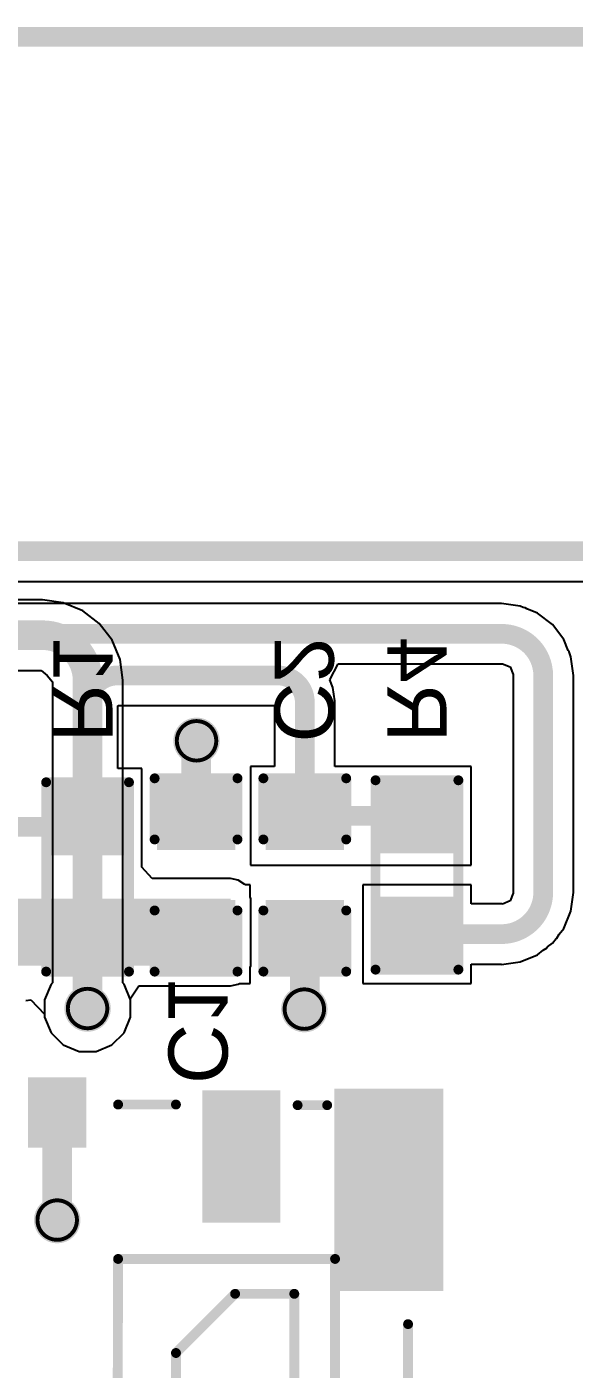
# Model space of a CAD drawing. Header units: inches. Extents: x -0.05 to 7.01, y -0.08 to 1.98.
# Drawn here: x 1.353 to 1.631, y 0.451 to 1.132 of the extents above; entities that cross this region are included whole.
import ezdxf

# ---------------------------------------------------------------- set-up
doc = ezdxf.new("R2010")
doc.units = ezdxf.units.IN
doc.header["$MEASUREMENT"] = 0
for name, color, linetype in [('Board Outline', 216, 'Continuous'), ('Bottom Layer', 5, 'Continuous'), ('Bottom Overlay', 54, 'Continuous'), ('Bottom Paste', 16, 'Continuous'), ('Bottom Solder', 6, 'Continuous'), ('Dimension', 6, 'Continuous'), ('Drill Drawing', 1, 'Continuous'), ('Top Layer', 1, 'Continuous'), ('Top Overlay', 2, 'Continuous'), ('Top Paste', 8, 'Continuous'), ('Top Solder', 216, 'Continuous'), ('Via Holes', 16, 'Continuous')]:
    doc.layers.add(name, color=color, linetype=linetype)
doc.styles.add('Arial', font='', dxfattribs={"height": 0.2})
doc.styles.get('Arial').set_extended_font_data('Arial')

# ---------------------------------------------------------------- blocks, each defined once
blk = doc.blocks.new('5039600696_1')
at = {"layer": 'Top Layer'}
for points in [[(-0.32086, 0.28126), (-0.27362, 0.28126), (-0.27362, 0.22126), (-0.32086, 0.22126)], [(0.27362, 0.28126), (0.32086, 0.28126), (0.32086, 0.22126), (0.27362, 0.22126)], [(-0.32086, 0.14655), (-0.27362, 0.14655), (-0.27362, 0.0127), (-0.32086, 0.0127)], [(0.27362, 0.14655), (0.32086, 0.14655), (0.32086, 0.0127), (0.27362, 0.0127)], [(-0.32086, -0.20187), (-0.27362, -0.20187), (-0.27362, -0.29636), (-0.32086, -0.29636)], [(0.27362, -0.20187), (0.32086, -0.20187), (0.32086, -0.29636), (0.27362, -0.29636)], [(-0.23819, -0.23651), (-0.20669, -0.23651), (-0.20669, -0.29556), (-0.23819, -0.29556)], [(-0.13996, -0.27451), (-0.1183, -0.27451), (-0.1183, -0.30206), (-0.13996, -0.30206)], [(-0.10079, -0.27451), (-0.07913, -0.27451), (-0.07913, -0.30206), (-0.10079, -0.30206)], [(-0.06142, -0.27451), (-0.03976, -0.27451), (-0.03976, -0.30206), (-0.06142, -0.30206)], [(-0.02205, -0.27451), (-0.00039, -0.27451), (-0.00039, -0.30206), (-0.02205, -0.30206)], [(0.04823, -0.27451), (0.06989, -0.27451), (0.06989, -0.30206), (0.04823, -0.30206)], [(0.10354, -0.27451), (0.1252, -0.27451), (0.1252, -0.30206), (0.10354, -0.30206)], [(0.14291, -0.27451), (0.16457, -0.27451), (0.16457, -0.30206), (0.14291, -0.30206)]]:
    blk.add_hatch(color=1, dxfattribs=at).paths.add_polyline_path(points)
at = {"layer": 'Top Paste'}
for points in [[(-0.32086, 0.28126), (-0.27362, 0.28126), (-0.27362, 0.22126), (-0.32086, 0.22126)], [(0.27362, 0.28126), (0.32086, 0.28126), (0.32086, 0.22126), (0.27362, 0.22126)], [(-0.32086, 0.14655), (-0.27362, 0.14655), (-0.27362, 0.0127), (-0.32086, 0.0127)], [(0.27362, 0.14655), (0.32086, 0.14655), (0.32086, 0.0127), (0.27362, 0.0127)], [(-0.32086, -0.20187), (-0.27362, -0.20187), (-0.27362, -0.29636), (-0.32086, -0.29636)], [(0.27362, -0.20187), (0.32086, -0.20187), (0.32086, -0.29636), (0.27362, -0.29636)], [(-0.23819, -0.23651), (-0.20669, -0.23651), (-0.20669, -0.29556), (-0.23819, -0.29556)], [(-0.13996, -0.27451), (-0.1183, -0.27451), (-0.1183, -0.30206), (-0.13996, -0.30206)], [(-0.10079, -0.27451), (-0.07913, -0.27451), (-0.07913, -0.30206), (-0.10079, -0.30206)], [(-0.06142, -0.27451), (-0.03976, -0.27451), (-0.03976, -0.30206), (-0.06142, -0.30206)], [(-0.02205, -0.27451), (-0.00039, -0.27451), (-0.00039, -0.30206), (-0.02205, -0.30206)], [(0.04823, -0.27451), (0.06989, -0.27451), (0.06989, -0.30206), (0.04823, -0.30206)], [(0.10354, -0.27451), (0.1252, -0.27451), (0.1252, -0.30206), (0.10354, -0.30206)], [(0.14291, -0.27451), (0.16457, -0.27451), (0.16457, -0.30206), (0.14291, -0.30206)]]:
    blk.add_hatch(color=8, dxfattribs=at).paths.add_polyline_path(points)
at = {"layer": 'Top Solder'}
for points in [[(-0.32486, 0.28526), (-0.26962, 0.28526), (-0.26962, 0.21726), (-0.32486, 0.21726)], [(0.26962, 0.28526), (0.32486, 0.28526), (0.32486, 0.21726), (0.26962, 0.21726)], [(-0.32486, 0.15055), (-0.26962, 0.15055), (-0.26962, 0.0087), (-0.32486, 0.0087)], [(0.26962, 0.15055), (0.32486, 0.15055), (0.32486, 0.0087), (0.26962, 0.0087)], [(-0.32486, -0.19787), (-0.26962, -0.19787), (-0.26962, -0.30036), (-0.32486, -0.30036)], [(0.26962, -0.19787), (0.32486, -0.19787), (0.32486, -0.30036), (0.26962, -0.30036)], [(-0.24219, -0.23251), (-0.20269, -0.23251), (-0.20269, -0.29956), (-0.24219, -0.29956)], [(-0.14396, -0.27051), (-0.1143, -0.27051), (-0.1143, -0.30606), (-0.14396, -0.30606)], [(-0.10479, -0.27051), (-0.07513, -0.27051), (-0.07513, -0.30606), (-0.10479, -0.30606)], [(-0.06542, -0.27051), (-0.03576, -0.27051), (-0.03576, -0.30606), (-0.06542, -0.30606)], [(-0.02605, -0.27051), (0.00361, -0.27051), (0.00361, -0.30606), (-0.02605, -0.30606)], [(0.04423, -0.27051), (0.07389, -0.27051), (0.07389, -0.30606), (0.04423, -0.30606)], [(0.09954, -0.27051), (0.1292, -0.27051), (0.1292, -0.30606), (0.09954, -0.30606)], [(0.13891, -0.27051), (0.16857, -0.27051), (0.16857, -0.30606), (0.13891, -0.30606)]]:
    blk.add_hatch(color=216, dxfattribs=at).paths.add_polyline_path(points)
at = {"layer": 'Top Overlay'}
for points in [[(-0.16, 0.32597, 0.005, 0.005, 0), (-0.27, 0.32597, 0.005, 0.005, 0)], [(-0.15933, 0.20364, 0.005, 0.005, 0), (-0.16, 0.32597, 0.005, 0.005, 0)], [(-0.27, 0.32097, 0.005, 0.005, 0), (-0.27, 0.15596, 0.005, 0.005, 0)], [(-0.307, 0.20364, 0.005, 0.005, 0), (-0.307, 0.15596, 0.005, 0.005, 0)], [(-0.15933, 0.20364, 0.005, 0.005, 0), (-0.21, 0.15596, 0.005, 0.005, 0)], [(0.307, 0.20364, 0.005, 0.005, 0), (0.307, 0.15596, 0.005, 0.005, 0)], [(-0.21, 0.15596, 0.005, 0.005, 0), (-0.27, 0.15596, 0.005, 0.005, 0)], [(-0.23, 0.00596, 0.005, 0.005, 0), (-0.27, 0.00596, 0.005, 0.005, 0)], [(-0.27, 0.00596, 0.005, 0.005, 0), (-0.27, -0.21404, 0.005, 0.005, 0)], [(-0.22933, -0.09635, 0.005, 0.005, 0), (-0.23, 0.00596, 0.005, 0.005, 0)], [(-0.18933, 0.00364, 0.005, 0.005, 0), (-0.18933, -0.16636, 0.005, 0.005, 0)], [(-0.15933, 0.00364, 0.005, 0.005, 0), (-0.18933, 0.00364, 0.005, 0.005, 0)], [(-0.15933, 0.00364, 0.005, 0.005, 0), (-0.16, -0.21404, 0.005, 0.005, 0)], [(-0.307, -0.007, 0.005, 0.005, 0), (-0.307, -0.181, 0.005, 0.005, 0)], [(0.307, -0.007, 0.005, 0.005, 0), (0.307, -0.181, 0.005, 0.005, 0)], [(-0.22933, -0.09635, 0.005, 0.005, 0), (-0.24933, -0.11636, 0.005, 0.005, 0)], [(-0.24933, -0.11636, 0.005, 0.005, 0), (-0.24933, -0.19636, 0.005, 0.005, 0)], [(-0.18933, -0.16636, 0.005, 0.005, 0), (-0.21933, -0.19636, 0.005, 0.005, 0)], [(-0.21933, -0.19636, 0.005, 0.005, 0), (-0.24933, -0.19636, 0.005, 0.005, 0)], [(-0.16, -0.21404, 0.005, 0.005, 0), (-0.27, -0.21404, 0.005, 0.005, 0)], [(-0.251, -0.292, 0.005, 0.005, 0), (-0.266, -0.292, 0.005, 0.005, 0)], [(-0.16, -0.29233, 0.005, 0.005, 0), (-0.18933, -0.29233, 0.005, 0.005, 0)], [(0.03933, -0.29233, 0.005, 0.005, 0), (0.01, -0.29233, 0.005, 0.005, 0)], [(0.23606, -0.29233, 0.005, 0.005, 0), (0.177, -0.29233, 0.005, 0.005, 0)]]:
    blk.add_lwpolyline(points, format="xyseb", dxfattribs=at)
for points in [[(-0.27125, 0.32597, 0.0025, 0.0025, 1), (-0.26875, 0.32597, 0.0025, 0.0025, 1)], [(-0.16125, 0.32597, 0.0025, 0.0025, 1), (-0.15875, 0.32597, 0.0025, 0.0025, 1)], [(-0.16125, 0.32597, 0.0025, 0.0025, 1), (-0.15875, 0.32597, 0.0025, 0.0025, 1)], [(-0.27125, 0.32097, 0.0025, 0.0025, 1), (-0.26875, 0.32097, 0.0025, 0.0025, 1)], [(0.06048, 0.24088, 0.005, 0.005, 1), (0.00048, 0.24088, 0.005, 0.005, 1)], [(0.18038, 0.24088, 0.005, 0.005, 1), (0.12038, 0.24088, 0.005, 0.005, 1)], [(-0.04924, 0.24088, 0.005, 0.005, 1), (-0.1058, 0.24088, 0.005, 0.005, 1)], [(-0.10705, 0.24088, 0.0025, 0.0025, 1), (-0.10455, 0.24088, 0.0025, 0.0025, 1)], [(-0.05049, 0.24088, 0.0025, 0.0025, 1), (-0.04799, 0.24088, 0.0025, 0.0025, 1)], [(-0.00077, 0.24088, 0.0025, 0.0025, 1), (0.00173, 0.24088, 0.0025, 0.0025, 1)], [(0.05923, 0.24088, 0.0025, 0.0025, 1), (0.06173, 0.24088, 0.0025, 0.0025, 1)], [(0.11913, 0.24088, 0.0025, 0.0025, 1), (0.12163, 0.24088, 0.0025, 0.0025, 1)], [(0.17913, 0.24088, 0.0025, 0.0025, 1), (0.18163, 0.24088, 0.0025, 0.0025, 1)], [(-0.30825, 0.20364, 0.0025, 0.0025, 1), (-0.30575, 0.20364, 0.0025, 0.0025, 1)], [(-0.16058, 0.20364, 0.0025, 0.0025, 1), (-0.15808, 0.20364, 0.0025, 0.0025, 1)], [(-0.16058, 0.20364, 0.0025, 0.0025, 1), (-0.15808, 0.20364, 0.0025, 0.0025, 1)], [(0.30575, 0.20364, 0.0025, 0.0025, 1), (0.30825, 0.20364, 0.0025, 0.0025, 1)], [(-0.30825, 0.15596, 0.0025, 0.0025, 1), (-0.30575, 0.15596, 0.0025, 0.0025, 1)], [(-0.27125, 0.15596, 0.0025, 0.0025, 1), (-0.26875, 0.15596, 0.0025, 0.0025, 1)], [(-0.27125, 0.15596, 0.0025, 0.0025, 1), (-0.26875, 0.15596, 0.0025, 0.0025, 1)], [(-0.21125, 0.15596, 0.0025, 0.0025, 1), (-0.20875, 0.15596, 0.0025, 0.0025, 1)], [(-0.21125, 0.15596, 0.0025, 0.0025, 1), (-0.20875, 0.15596, 0.0025, 0.0025, 1)], [(0.30575, 0.15596, 0.0025, 0.0025, 1), (0.30825, 0.15596, 0.0025, 0.0025, 1)], [(-0.04933, 0.00364, 0.005, 0.005, 1), (-0.10933, 0.00364, 0.005, 0.005, 1)], [(0.06067, 0.00364, 0.005, 0.005, 1), (0.00067, 0.00364, 0.005, 0.005, 1)], [(0.18067, 0.00364, 0.005, 0.005, 1), (0.12067, 0.00364, 0.005, 0.005, 1)], [(-0.27125, 0.00596, 0.0025, 0.0025, 1), (-0.26875, 0.00596, 0.0025, 0.0025, 1)], [(-0.27125, 0.00596, 0.0025, 0.0025, 1), (-0.26875, 0.00596, 0.0025, 0.0025, 1)], [(-0.23125, 0.00596, 0.0025, 0.0025, 1), (-0.22875, 0.00596, 0.0025, 0.0025, 1)], [(-0.23125, 0.00596, 0.0025, 0.0025, 1), (-0.22875, 0.00596, 0.0025, 0.0025, 1)], [(-0.19058, 0.00364, 0.0025, 0.0025, 1), (-0.18808, 0.00364, 0.0025, 0.0025, 1)], [(-0.19058, 0.00364, 0.0025, 0.0025, 1), (-0.18808, 0.00364, 0.0025, 0.0025, 1)], [(-0.16058, 0.00364, 0.0025, 0.0025, 1), (-0.15808, 0.00364, 0.0025, 0.0025, 1)], [(-0.16058, 0.00364, 0.0025, 0.0025, 1), (-0.15808, 0.00364, 0.0025, 0.0025, 1)], [(-0.11058, 0.00364, 0.0025, 0.0025, 1), (-0.10808, 0.00364, 0.0025, 0.0025, 1)], [(-0.05058, 0.00364, 0.0025, 0.0025, 1), (-0.04808, 0.00364, 0.0025, 0.0025, 1)], [(-0.00058, 0.00364, 0.0025, 0.0025, 1), (0.00192, 0.00364, 0.0025, 0.0025, 1)], [(0.05942, 0.00364, 0.0025, 0.0025, 1), (0.06192, 0.00364, 0.0025, 0.0025, 1)], [(0.11942, 0.00364, 0.0025, 0.0025, 1), (0.12192, 0.00364, 0.0025, 0.0025, 1)], [(0.17942, 0.00364, 0.0025, 0.0025, 1), (0.18192, 0.00364, 0.0025, 0.0025, 1)], [(-0.30825, -0.007, 0.0025, 0.0025, 1), (-0.30575, -0.007, 0.0025, 0.0025, 1)], [(0.30575, -0.007, 0.0025, 0.0025, 1), (0.30825, -0.007, 0.0025, 0.0025, 1)], [(-0.23058, -0.09635, 0.0025, 0.0025, 1), (-0.22808, -0.09635, 0.0025, 0.0025, 1)], [(-0.23058, -0.09635, 0.0025, 0.0025, 1), (-0.22808, -0.09635, 0.0025, 0.0025, 1)], [(-0.25058, -0.11636, 0.0025, 0.0025, 1), (-0.24808, -0.11636, 0.0025, 0.0025, 1)], [(-0.25058, -0.11636, 0.0025, 0.0025, 1), (-0.24808, -0.11636, 0.0025, 0.0025, 1)], [(-0.19058, -0.16636, 0.0025, 0.0025, 1), (-0.18808, -0.16636, 0.0025, 0.0025, 1)], [(-0.19058, -0.16636, 0.0025, 0.0025, 1), (-0.18808, -0.16636, 0.0025, 0.0025, 1)], [(-0.30825, -0.181, 0.0025, 0.0025, 1), (-0.30575, -0.181, 0.0025, 0.0025, 1)], [(0.30575, -0.181, 0.0025, 0.0025, 1), (0.30825, -0.181, 0.0025, 0.0025, 1)], [(-0.25058, -0.19636, 0.0025, 0.0025, 1), (-0.24808, -0.19636, 0.0025, 0.0025, 1)], [(-0.25058, -0.19636, 0.0025, 0.0025, 1), (-0.24808, -0.19636, 0.0025, 0.0025, 1)], [(-0.22058, -0.19636, 0.0025, 0.0025, 1), (-0.21808, -0.19636, 0.0025, 0.0025, 1)], [(-0.22058, -0.19636, 0.0025, 0.0025, 1), (-0.21808, -0.19636, 0.0025, 0.0025, 1)], [(-0.27125, -0.21404, 0.0025, 0.0025, 1), (-0.26875, -0.21404, 0.0025, 0.0025, 1)], [(-0.27125, -0.21404, 0.0025, 0.0025, 1), (-0.26875, -0.21404, 0.0025, 0.0025, 1)], [(-0.16125, -0.21404, 0.0025, 0.0025, 1), (-0.15875, -0.21404, 0.0025, 0.0025, 1)], [(-0.16125, -0.21404, 0.0025, 0.0025, 1), (-0.15875, -0.21404, 0.0025, 0.0025, 1)], [(-0.26725, -0.292, 0.0025, 0.0025, 1), (-0.26475, -0.292, 0.0025, 0.0025, 1)], [(-0.25225, -0.292, 0.0025, 0.0025, 1), (-0.24975, -0.292, 0.0025, 0.0025, 1)], [(-0.19058, -0.29233, 0.0025, 0.0025, 1), (-0.18808, -0.29233, 0.0025, 0.0025, 1)], [(-0.16125, -0.29233, 0.0025, 0.0025, 1), (-0.15875, -0.29233, 0.0025, 0.0025, 1)], [(0.00875, -0.29233, 0.0025, 0.0025, 1), (0.01125, -0.29233, 0.0025, 0.0025, 1)], [(0.03808, -0.29233, 0.0025, 0.0025, 1), (0.04058, -0.29233, 0.0025, 0.0025, 1)], [(0.17575, -0.29233, 0.0025, 0.0025, 1), (0.17825, -0.29233, 0.0025, 0.0025, 1)], [(0.23481, -0.29233, 0.0025, 0.0025, 1), (0.23731, -0.29233, 0.0025, 0.0025, 1)]]:
    blk.add_lwpolyline(points, format="xyseb", close=True, dxfattribs=at)
blk = doc.blocks.new('R___0603_B_3')
at = {"layer": 'Bottom Layer'}
for points in [[(-0.045, -0.0175), (-0.045, 0.0175), (-0.015, 0.0175), (-0.015, -0.0175)], [(0.015, -0.0175), (0.015, 0.0175), (0.045, 0.0175), (0.045, -0.0175)]]:
    blk.add_hatch(color=5, dxfattribs=at).paths.add_polyline_path(points)
at = {"layer": 'Bottom Paste'}
for points in [[(-0.045, -0.0175), (-0.045, 0.0175), (-0.015, 0.0175), (-0.015, -0.0175)], [(0.015, -0.0175), (0.015, 0.0175), (0.045, 0.0175), (0.045, -0.0175)]]:
    blk.add_hatch(color=16, dxfattribs=at).paths.add_polyline_path(points)
at = {"layer": 'Bottom Solder'}
for points in [[(-0.049, -0.0215), (-0.049, 0.0215), (-0.011, 0.0215), (-0.011, -0.0215)], [(0.011, -0.0215), (0.011, 0.0215), (0.049, 0.0215), (0.049, -0.0215)]]:
    blk.add_hatch(color=6, dxfattribs=at).paths.add_polyline_path(points)
at = {"layer": 'Bottom Overlay'}
for points in [[(-0.048, 0.021, 0.005, 0.005, 0), (-0.048, -0.021, 0.005, 0.005, 0)], [(-0.048, 0.021, 0.005, 0.005, 0), (0.048, 0.021, 0.005, 0.005, 0)], [(0.048, 0.021, 0.005, 0.005, 0), (0.048, -0.021, 0.005, 0.005, 0)], [(-0.048, -0.021, 0.005, 0.005, 0), (0.048, -0.021, 0.005, 0.005, 0)]]:
    blk.add_lwpolyline(points, format="xyseb", dxfattribs=at)
for points in [[(-0.04925, 0.021, 0.0025, 0.0025, 1), (-0.04675, 0.021, 0.0025, 0.0025, 1)], [(-0.04925, 0.021, 0.0025, 0.0025, 1), (-0.04675, 0.021, 0.0025, 0.0025, 1)], [(0.04675, 0.021, 0.0025, 0.0025, 1), (0.04925, 0.021, 0.0025, 0.0025, 1)], [(0.04675, 0.021, 0.0025, 0.0025, 1), (0.04925, 0.021, 0.0025, 0.0025, 1)], [(-0.04925, -0.021, 0.0025, 0.0025, 1), (-0.04675, -0.021, 0.0025, 0.0025, 1)], [(-0.04925, -0.021, 0.0025, 0.0025, 1), (-0.04675, -0.021, 0.0025, 0.0025, 1)], [(0.04675, -0.021, 0.0025, 0.0025, 1), (0.04925, -0.021, 0.0025, 0.0025, 1)], [(0.04675, -0.021, 0.0025, 0.0025, 1), (0.04925, -0.021, 0.0025, 0.0025, 1)]]:
    blk.add_lwpolyline(points, format="xyseb", close=True, dxfattribs=at)
blk = doc.blocks.new('R___0603_B_7')
at = {"layer": 'Bottom Layer'}
for points in [[(-0.045, -0.0175), (-0.045, 0.0175), (-0.015, 0.0175), (-0.015, -0.0175)], [(0.015, -0.0175), (0.015, 0.0175), (0.045, 0.0175), (0.045, -0.0175)]]:
    blk.add_hatch(color=5, dxfattribs=at).paths.add_polyline_path(points)
at = {"layer": 'Bottom Paste'}
for points in [[(-0.045, -0.0175), (-0.045, 0.0175), (-0.015, 0.0175), (-0.015, -0.0175)], [(0.015, -0.0175), (0.015, 0.0175), (0.045, 0.0175), (0.045, -0.0175)]]:
    blk.add_hatch(color=16, dxfattribs=at).paths.add_polyline_path(points)
at = {"layer": 'Bottom Solder'}
for points in [[(-0.049, -0.0215), (-0.049, 0.0215), (-0.011, 0.0215), (-0.011, -0.0215)], [(0.011, -0.0215), (0.011, 0.0215), (0.049, 0.0215), (0.049, -0.0215)]]:
    blk.add_hatch(color=6, dxfattribs=at).paths.add_polyline_path(points)
at = {"layer": 'Bottom Overlay'}
for points in [[(-0.048, -0.021, 0.005, 0.005, 0), (-0.048, 0.021, 0.005, 0.005, 0)], [(0.048, 0.021, 0.005, 0.005, 0), (-0.048, 0.021, 0.005, 0.005, 0)], [(0.048, -0.021, 0.005, 0.005, 0), (0.048, 0.021, 0.005, 0.005, 0)], [(0.048, -0.021, 0.005, 0.005, 0), (-0.048, -0.021, 0.005, 0.005, 0)]]:
    blk.add_lwpolyline(points, format="xyseb", dxfattribs=at)
for points in [[(-0.04925, 0.021, 0.0025, 0.0025, 1), (-0.04675, 0.021, 0.0025, 0.0025, 1)], [(-0.04925, 0.021, 0.0025, 0.0025, 1), (-0.04675, 0.021, 0.0025, 0.0025, 1)], [(0.04675, 0.021, 0.0025, 0.0025, 1), (0.04925, 0.021, 0.0025, 0.0025, 1)], [(0.04675, 0.021, 0.0025, 0.0025, 1), (0.04925, 0.021, 0.0025, 0.0025, 1)], [(-0.04925, -0.021, 0.0025, 0.0025, 1), (-0.04675, -0.021, 0.0025, 0.0025, 1)], [(-0.04925, -0.021, 0.0025, 0.0025, 1), (-0.04675, -0.021, 0.0025, 0.0025, 1)], [(0.04675, -0.021, 0.0025, 0.0025, 1), (0.04925, -0.021, 0.0025, 0.0025, 1)], [(0.04675, -0.021, 0.0025, 0.0025, 1), (0.04925, -0.021, 0.0025, 0.0025, 1)]]:
    blk.add_lwpolyline(points, format="xyseb", close=True, dxfattribs=at)
blk = doc.blocks.new('C___0603_B_17')
at = {"layer": 'Bottom Layer'}
for points in [[(-0.045, -0.0175), (-0.045, 0.0175), (-0.015, 0.0175), (-0.015, -0.0175)], [(0.015, -0.0175), (0.015, 0.0175), (0.045, 0.0175), (0.045, -0.0175)]]:
    blk.add_hatch(color=5, dxfattribs=at).paths.add_polyline_path(points)
at = {"layer": 'Bottom Paste'}
for points in [[(-0.045, -0.0175), (-0.045, 0.0175), (-0.015, 0.0175), (-0.015, -0.0175)], [(0.015, -0.0175), (0.015, 0.0175), (0.045, 0.0175), (0.045, -0.0175)]]:
    blk.add_hatch(color=16, dxfattribs=at).paths.add_polyline_path(points)
at = {"layer": 'Bottom Solder'}
for points in [[(-0.04736, -0.01986), (-0.04736, 0.01986), (-0.01264, 0.01986), (-0.01264, -0.01986)], [(0.01264, -0.01986), (0.01264, 0.01986), (0.04736, 0.01986), (0.04736, -0.01986)]]:
    blk.add_hatch(color=6, dxfattribs=at).paths.add_polyline_path(points)
at = {"layer": 'Bottom Overlay'}
for points in [[(-0.049, 0.021, 0.005, 0.005, 0), (-0.018, 0.021, 0.005, 0.005, 0)], [(-0.049, 0.021, 0.005, 0.005, 0), (-0.049, -0.021, 0.005, 0.005, 0)], [(0.018, 0.021, 0.005, 0.005, 0), (0.049, 0.021, 0.005, 0.005, 0)], [(0.049, 0.021, 0.005, 0.005, 0), (0.049, -0.021, 0.005, 0.005, 0)], [(-0.049, -0.021, 0.005, 0.005, 0), (-0.018, -0.021, 0.005, 0.005, 0)], [(0.018, -0.021, 0.005, 0.005, 0), (0.049, -0.021, 0.005, 0.005, 0)]]:
    blk.add_lwpolyline(points, format="xyseb", dxfattribs=at)
for points in [[(-0.05025, 0.021, 0.0025, 0.0025, 1), (-0.04775, 0.021, 0.0025, 0.0025, 1)], [(-0.05025, 0.021, 0.0025, 0.0025, 1), (-0.04775, 0.021, 0.0025, 0.0025, 1)], [(-0.01925, 0.021, 0.0025, 0.0025, 1), (-0.01675, 0.021, 0.0025, 0.0025, 1)], [(0.01675, 0.021, 0.0025, 0.0025, 1), (0.01925, 0.021, 0.0025, 0.0025, 1)], [(0.04775, 0.021, 0.0025, 0.0025, 1), (0.05025, 0.021, 0.0025, 0.0025, 1)], [(0.04775, 0.021, 0.0025, 0.0025, 1), (0.05025, 0.021, 0.0025, 0.0025, 1)], [(-0.05025, -0.021, 0.0025, 0.0025, 1), (-0.04775, -0.021, 0.0025, 0.0025, 1)], [(-0.05025, -0.021, 0.0025, 0.0025, 1), (-0.04775, -0.021, 0.0025, 0.0025, 1)], [(-0.01925, -0.021, 0.0025, 0.0025, 1), (-0.01675, -0.021, 0.0025, 0.0025, 1)], [(0.01675, -0.021, 0.0025, 0.0025, 1), (0.01925, -0.021, 0.0025, 0.0025, 1)], [(0.04775, -0.021, 0.0025, 0.0025, 1), (0.05025, -0.021, 0.0025, 0.0025, 1)], [(0.04775, -0.021, 0.0025, 0.0025, 1), (0.05025, -0.021, 0.0025, 0.0025, 1)]]:
    blk.add_lwpolyline(points, format="xyseb", close=True, dxfattribs=at)
blk = doc.blocks.new('C___0603_B_18')
at = {"layer": 'Bottom Layer'}
for points in [[(-0.045, -0.0175), (-0.045, 0.0175), (-0.015, 0.0175), (-0.015, -0.0175)], [(0.015, -0.0175), (0.015, 0.0175), (0.045, 0.0175), (0.045, -0.0175)]]:
    blk.add_hatch(color=5, dxfattribs=at).paths.add_polyline_path(points)
at = {"layer": 'Bottom Paste'}
for points in [[(-0.045, -0.0175), (-0.045, 0.0175), (-0.015, 0.0175), (-0.015, -0.0175)], [(0.015, -0.0175), (0.015, 0.0175), (0.045, 0.0175), (0.045, -0.0175)]]:
    blk.add_hatch(color=16, dxfattribs=at).paths.add_polyline_path(points)
at = {"layer": 'Bottom Solder'}
for points in [[(-0.04736, -0.01986), (-0.04736, 0.01986), (-0.01264, 0.01986), (-0.01264, -0.01986)], [(0.01264, -0.01986), (0.01264, 0.01986), (0.04736, 0.01986), (0.04736, -0.01986)]]:
    blk.add_hatch(color=6, dxfattribs=at).paths.add_polyline_path(points)
at = {"layer": 'Bottom Overlay'}
for points in [[(-0.018, 0.021, 0.005, 0.005, 0), (-0.049, 0.021, 0.005, 0.005, 0)], [(-0.049, -0.021, 0.005, 0.005, 0), (-0.049, 0.021, 0.005, 0.005, 0)], [(0.049, 0.021, 0.005, 0.005, 0), (0.018, 0.021, 0.005, 0.005, 0)], [(0.049, -0.021, 0.005, 0.005, 0), (0.049, 0.021, 0.005, 0.005, 0)], [(-0.018, -0.021, 0.005, 0.005, 0), (-0.049, -0.021, 0.005, 0.005, 0)], [(0.049, -0.021, 0.005, 0.005, 0), (0.018, -0.021, 0.005, 0.005, 0)]]:
    blk.add_lwpolyline(points, format="xyseb", dxfattribs=at)
for points in [[(-0.05025, 0.021, 0.0025, 0.0025, 1), (-0.04775, 0.021, 0.0025, 0.0025, 1)], [(-0.05025, 0.021, 0.0025, 0.0025, 1), (-0.04775, 0.021, 0.0025, 0.0025, 1)], [(-0.01925, 0.021, 0.0025, 0.0025, 1), (-0.01675, 0.021, 0.0025, 0.0025, 1)], [(0.01675, 0.021, 0.0025, 0.0025, 1), (0.01925, 0.021, 0.0025, 0.0025, 1)], [(0.04775, 0.021, 0.0025, 0.0025, 1), (0.05025, 0.021, 0.0025, 0.0025, 1)], [(0.04775, 0.021, 0.0025, 0.0025, 1), (0.05025, 0.021, 0.0025, 0.0025, 1)], [(-0.05025, -0.021, 0.0025, 0.0025, 1), (-0.04775, -0.021, 0.0025, 0.0025, 1)], [(-0.05025, -0.021, 0.0025, 0.0025, 1), (-0.04775, -0.021, 0.0025, 0.0025, 1)], [(-0.01925, -0.021, 0.0025, 0.0025, 1), (-0.01675, -0.021, 0.0025, 0.0025, 1)], [(0.01675, -0.021, 0.0025, 0.0025, 1), (0.01925, -0.021, 0.0025, 0.0025, 1)], [(0.04775, -0.021, 0.0025, 0.0025, 1), (0.05025, -0.021, 0.0025, 0.0025, 1)], [(0.04775, -0.021, 0.0025, 0.0025, 1), (0.05025, -0.021, 0.0025, 0.0025, 1)]]:
    blk.add_lwpolyline(points, format="xyseb", close=True, dxfattribs=at)

msp = doc.modelspace()

# ---------------------------------------------------------------- hatches: boundary and pattern name
at = {"layer": 'Bottom Layer'}
h = msp.add_hatch(color=5, dxfattribs=at)
edge = h.paths.add_edge_path()
edge.add_arc((1.43924, 0.77), 0.01181, 0, 360)
for points in [[(1.31485, 0.65599), (1.354, 0.65599), (1.354, 0.68994), (1.31485, 0.68994)], [(1.32976, 0.65599), (1.4565, 0.65599), (1.4565, 0.68994), (1.32976, 0.68994)]]:
    msp.add_hatch(color=5, dxfattribs=at).paths.add_polyline_path(points)
h = msp.add_hatch(color=5, dxfattribs=at)
edge = h.paths.add_edge_path()
edge.add_arc((1.384, 0.63427), 0.01181, 0, 360)
h = msp.add_hatch(color=5, dxfattribs=at)
edge = h.paths.add_edge_path()
edge.add_arc((1.4939, 0.63397), 0.01181, 0, 360)
h = msp.add_hatch(color=5, dxfattribs=at)
edge = h.paths.add_edge_path()
edge.add_arc((1.36861, 0.527), 0.01181, 0, 360)
at = {"layer": 'Top Layer'}
h = msp.add_hatch(color=1, dxfattribs=at)
edge = h.paths.add_edge_path()
edge.add_arc((1.43924, 0.77), 0.01181, 0, 360)
h = msp.add_hatch(color=1, dxfattribs=at)
edge = h.paths.add_edge_path()
edge.add_arc((1.384, 0.63427), 0.01181, 0, 360)
h = msp.add_hatch(color=1, dxfattribs=at)
edge = h.paths.add_edge_path()
edge.add_arc((1.4939, 0.63397), 0.01181, 0, 360)
h = msp.add_hatch(color=1, dxfattribs=at)
edge = h.paths.add_edge_path()
edge.add_arc((1.36861, 0.527), 0.01181, 0, 360)
at = {"layer": 'Via Holes'}
h = msp.add_hatch(color=7, dxfattribs=at)
edge = h.paths.add_edge_path()
edge.add_arc((1.43924, 0.77), 0.00591, 0, 360)
h = msp.add_hatch(color=7, dxfattribs=at)
edge = h.paths.add_edge_path()
edge.add_arc((1.384, 0.63427), 0.00591, 0, 360)
h = msp.add_hatch(color=7, dxfattribs=at)
edge = h.paths.add_edge_path()
edge.add_arc((1.4939, 0.63397), 0.00591, 0, 360)
h = msp.add_hatch(color=7, dxfattribs=at)
edge = h.paths.add_edge_path()
edge.add_arc((1.36861, 0.527), 0.00591, 0, 360)

# ---------------------------------------------------------------- linework, layer by layer
at = {"layer": 'Board Outline'}
msp.add_lwpolyline([(0, 0.86614, 0.01, 0.01, 0), (1.77165, 0.86614, 0.01, 0.01, 0)], format="xyseb", dxfattribs=at)
at = {"layer": 'Bottom Layer'}
for p, q in [((0.5799, 0.85085), (1.75636, 0.85085)), ((1.5902, 0.83955), (0.57913, 0.83955)), ((1.59389, 0.83955), (1.5902, 0.83955)), ((1.5939, 0.83956), (1.59389, 0.83956)), ((1.59389, 0.83956), (1.59389, 0.83955)), ((1.60332, 0.83832), (1.5939, 0.83956)), ((1.60488, 0.83767), (1.60332, 0.83832)), ((1.60582, 0.83749), (1.60488, 0.83767)), ((1.60662, 0.83695), (1.60582, 0.83749)), ((1.6121, 0.83468), (1.60662, 0.83695)), ((1.61964, 0.8289), (1.6121, 0.83468)), ((1.62543, 0.82135), (1.61964, 0.8289)), ((1.6277, 0.81587), (1.62543, 0.82135)), ((1.62824, 0.81507), (1.6277, 0.81587)), ((1.62842, 0.81413), (1.62824, 0.81507)), ((1.62907, 0.81257), (1.62842, 0.81413)), ((1.63031, 0.80314), (1.62907, 0.81257)), ((1.5068, 0.80096), (1.51103, 0.80896)), ((1.51103, 0.80896), (1.59389, 0.80896)), ((1.59389, 0.80896), (1.59431, 0.80904)), ((1.59389, 0.80896), (1.59389, 0.80896)), ((1.59389, 0.80896), (1.59389, 0.80896)), ((1.59431, 0.80904), (1.59818, 0.80744)), ((1.59818, 0.80744), (1.59979, 0.80356)), ((1.59979, 0.80356), (1.59971, 0.80314)), ((1.59971, 0.80314), (1.59971, 0.6931)), ((1.63029, 0.6931), (1.63029, 0.80314)), ((1.63029, 0.80314), (1.63031, 0.80314)), ((1.50841, 0.79706), (1.5068, 0.80096)), ((1.5093, 0.79033), (1.50841, 0.79706)), ((1.50944, 0.78961), (1.5093, 0.79033)), ((1.50944, 0.75699), (1.50944, 0.78961)), ((1.39929, 0.78768), (1.39941, 0.78773)), ((1.39929, 0.75599), (1.39929, 0.78768)), ((1.39941, 0.78773), (1.39946, 0.78785)), ((1.39946, 0.78785), (1.47885, 0.78785)), ((1.47885, 0.78785), (1.47885, 0.75699)), ((1.4115, 0.75599), (1.39929, 0.75599)), ((1.4115, 0.70813), (1.4115, 0.75599)), ((1.47885, 0.75699), (1.46664, 0.75699)), ((1.46664, 0.75699), (1.46664, 0.70699)), ((1.52164, 0.75699), (1.50944, 0.75699)), ((1.5235, 0.75699), (1.52164, 0.75699)), ((1.52164, 0.75699), (1.52164, 0.75699)), ((1.5785, 0.75699), (1.5235, 0.75699)), ((1.5235, 0.75699), (1.5235, 0.75699)), ((1.5785, 0.70699), (1.5785, 0.75699)), ((1.4115, 0.70599), (1.4115, 0.70813)), ((1.41669, 0.70013), (1.4115, 0.70599)), ((1.46664, 0.70699), (1.52164, 0.70699)), ((1.52164, 0.70699), (1.52164, 0.70699)), ((1.52164, 0.70699), (1.5235, 0.70699)), ((1.5235, 0.70699), (1.5235, 0.70699)), ((1.5235, 0.70699), (1.5785, 0.70699)), ((1.4565, 0.70013), (1.41669, 0.70013)), ((1.4604, 0.69936), (1.4565, 0.70013)), ((1.46371, 0.69715), (1.4604, 0.69936)), ((1.46382, 0.69699), (1.46371, 0.69715)), ((1.4665, 0.69699), (1.46382, 0.69699)), ((1.4665, 0.69092), (1.4665, 0.69699)), ((1.5785, 0.69699), (1.5235, 0.69699)), ((1.5235, 0.69699), (1.5235, 0.64699)), ((1.5785, 0.68728), (1.5785, 0.69699)), ((1.4667, 0.68994), (1.4665, 0.69092)), ((1.4667, 0.65599), (1.4667, 0.68994)), ((1.59818, 0.6888), (1.59431, 0.6872)), ((1.59979, 0.69268), (1.59818, 0.6888)), ((1.59971, 0.6931), (1.59979, 0.69268)), ((1.62907, 0.68367), (1.63031, 0.6931)), ((1.63031, 0.6931), (1.63029, 0.6931)), ((1.59389, 0.68728), (1.5785, 0.68728)), ((1.59431, 0.6872), (1.59389, 0.68728)), ((1.62543, 0.67489), (1.62907, 0.68367)), ((1.62316, 0.67193), (1.62543, 0.67489)), ((1.61723, 0.66549), (1.61964, 0.66734)), ((1.61964, 0.66734), (1.6215, 0.66976)), ((1.6215, 0.66976), (1.62189, 0.67002)), ((1.62189, 0.67002), (1.62316, 0.67193)), ((1.60332, 0.65792), (1.6121, 0.66155)), ((1.6121, 0.66155), (1.61506, 0.66382)), ((1.61506, 0.66382), (1.61697, 0.6651)), ((1.61697, 0.6651), (1.61723, 0.66549)), ((1.4665, 0.655), (1.4667, 0.65599)), ((1.4665, 0.64699), (1.4665, 0.655)), ((1.5785, 0.64699), (1.5785, 0.65669)), ((1.5785, 0.65669), (1.59389, 0.65669)), ((1.59389, 0.65667), (1.60332, 0.65792)), ((1.59389, 0.65669), (1.59389, 0.65667)), ((1.4565, 0.64579), (1.4604, 0.64657)), ((1.4604, 0.64657), (1.46103, 0.64699)), ((1.46103, 0.64699), (1.4665, 0.64699)), ((1.5235, 0.64699), (1.5785, 0.64699)), ((1.40559, 0.63914), (1.41004, 0.64579)), ((1.41004, 0.64579), (1.4565, 0.64579)), ((1.35276, 0.63831), (1.35523, 0.63868)), ((1.35523, 0.63868), (1.36219, 0.63142)), ((1.40581, 0.63861), (1.40559, 0.63914)), ((1.40581, 0.62994), (1.40581, 0.63861)), ((1.36219, 0.63142), (1.36219, 0.62994)), ((1.36219, 0.62994), (1.36551, 0.62192)), ((1.40249, 0.62192), (1.40581, 0.62994)), ((1.36551, 0.62192), (1.37165, 0.61578)), ((1.39635, 0.61578), (1.40249, 0.62192)), ((1.37165, 0.61578), (1.37966, 0.61246)), ((1.38834, 0.61246), (1.39635, 0.61578)), ((1.37966, 0.61246), (1.38834, 0.61246))]:
    msp.add_line(p, q, dxfattribs=at)
for points in [[(0.56035, 0.82425, 0.01, 0.01, 0), (1.5902, 0.82425, 0.01, 0.01, 0)], [(1.5902, 0.82425, 0.01, 0.01, 0), (1.59389, 0.82425, 0.01, 0.01, 0)], [(1.59389, 0.82425, 0.01, 0.01, -0.000054), (1.59389, 0.82425, 0.01, 0.01, 0)], [(1.59389, 0.82425, 0.01, 0.01, -0.073107), (1.59997, 0.82336, 0.01, 0.01, 0)], [(1.59997, 0.82336, 0.01, 0.01, -0.251761), (1.61411, 0.80922, 0.01, 0.01, 0)], [(1.61411, 0.80922, 0.01, 0.01, -0.073162), (1.615, 0.80314, 0.01, 0.01, 0)], [(1.384, 0.78802, 0.01, 0.01, -0.414214), (1.39912, 0.80314, 0.01, 0.01, 0)], [(1.39912, 0.80314, 0.01, 0.01, 0), (1.48062, 0.80314, 0.01, 0.01, 0)], [(1.48062, 0.80314, 0.01, 0.01, -0.414214), (1.49414, 0.78961, 0.01, 0.01, 0)], [(1.615, 0.6931, 0.01, 0.01, 0), (1.615, 0.80314, 0.01, 0.01, 0)], [(1.384, 0.73099, 0.01, 0.01, 0), (1.384, 0.78802, 0.01, 0.01, 0)], [(1.49414, 0.73299, 0.01, 0.01, 0), (1.49414, 0.78961, 0.01, 0.01, 0)], [(1.439, 0.73199, 0.015, 0.015, 0), (1.439, 0.77, 0.015, 0.015, 0)], [(1.439, 0.73143, 0.01, 0.01, 0), (1.439, 0.73199, 0.01, 0.01, 0)], [(1.49414, 0.73199, 0.01, 0.01, 0), (1.551, 0.73199, 0.01, 0.01, 0)], [(1.32076, 0.72643, 0.01, 0.01, 0), (1.3806, 0.72643, 0.01, 0.01, 0)], [(1.615, 0.6931, 0.01, 0.01, -0.156247), (1.61107, 0.68083, 0.01, 0.01, 0)], [(1.33508, 0.67675, 0.02, 0.02, 0), (1.43024, 0.67675, 0.02, 0.02, 0)], [(1.60615, 0.67592, 0.01, 0.01, -0.156247), (1.59389, 0.67199, 0.01, 0.01, 0)], [(1.61107, 0.68083, 0.01, 0.01, -0.0829), (1.60615, 0.67592, 0.01, 0.01, 0)], [(1.384, 0.63427, 0.015, 0.015, 0), (1.384, 0.67099, 0.015, 0.015, 0)], [(1.49414, 0.63397, 0.015, 0.015, 0), (1.49414, 0.67199, 0.015, 0.015, 0)], [(1.551, 0.67199, 0.01, 0.01, 0), (1.59389, 0.67199, 0.01, 0.01, 0)]]:
    msp.add_lwpolyline(points, format="xyseb", dxfattribs=at)
for points in [[(1.5877, 0.82425, 0.005, 0.005, 1), (1.5927, 0.82425, 0.005, 0.005, 1)], [(1.5877, 0.82425, 0.005, 0.005, 1), (1.5927, 0.82425, 0.005, 0.005, 1)], [(1.59139, 0.82425, 0.005, 0.005, 1), (1.59639, 0.82425, 0.005, 0.005, 1)], [(1.59139, 0.82425, 0.005, 0.005, 1), (1.59639, 0.82425, 0.005, 0.005, 1)], [(1.59139, 0.82425, 0.005, 0.005, 1), (1.59639, 0.82425, 0.005, 0.005, 1)], [(1.59139, 0.82425, 0.005, 0.005, 1), (1.59639, 0.82425, 0.005, 0.005, 1)], [(1.59747, 0.82336, 0.005, 0.005, 1), (1.60247, 0.82336, 0.005, 0.005, 1)], [(1.59747, 0.82336, 0.005, 0.005, 1), (1.60247, 0.82336, 0.005, 0.005, 1)], [(1.61161, 0.80922, 0.005, 0.005, 1), (1.61661, 0.80922, 0.005, 0.005, 1)], [(1.61161, 0.80922, 0.005, 0.005, 1), (1.61661, 0.80922, 0.005, 0.005, 1)], [(1.39662, 0.80314, 0.005, 0.005, 1), (1.40162, 0.80314, 0.005, 0.005, 1)], [(1.39662, 0.80314, 0.005, 0.005, 1), (1.40162, 0.80314, 0.005, 0.005, 1)], [(1.47812, 0.80314, 0.005, 0.005, 1), (1.48312, 0.80314, 0.005, 0.005, 1)], [(1.47812, 0.80314, 0.005, 0.005, 1), (1.48312, 0.80314, 0.005, 0.005, 1)], [(1.6125, 0.80314, 0.005, 0.005, 1), (1.6175, 0.80314, 0.005, 0.005, 1)], [(1.6125, 0.80314, 0.005, 0.005, 1), (1.6175, 0.80314, 0.005, 0.005, 1)], [(1.3815, 0.78802, 0.005, 0.005, 1), (1.3865, 0.78802, 0.005, 0.005, 1)], [(1.3815, 0.78802, 0.005, 0.005, 1), (1.3865, 0.78802, 0.005, 0.005, 1)], [(1.49164, 0.78961, 0.005, 0.005, 1), (1.49664, 0.78961, 0.005, 0.005, 1)], [(1.49164, 0.78961, 0.005, 0.005, 1), (1.49664, 0.78961, 0.005, 0.005, 1)], [(1.43525, 0.77, 0.0075, 0.0075, 1), (1.44275, 0.77, 0.0075, 0.0075, 1)], [(1.3815, 0.73099, 0.005, 0.005, 1), (1.3865, 0.73099, 0.005, 0.005, 1)], [(1.43525, 0.73199, 0.0075, 0.0075, 1), (1.44275, 0.73199, 0.0075, 0.0075, 1)], [(1.4365, 0.73199, 0.005, 0.005, 1), (1.4415, 0.73199, 0.005, 0.005, 1)], [(1.4365, 0.73143, 0.005, 0.005, 1), (1.4415, 0.73143, 0.005, 0.005, 1)], [(1.49164, 0.73299, 0.005, 0.005, 1), (1.49664, 0.73299, 0.005, 0.005, 1)], [(1.49164, 0.73199, 0.005, 0.005, 1), (1.49664, 0.73199, 0.005, 0.005, 1)], [(1.5485, 0.73199, 0.005, 0.005, 1), (1.5535, 0.73199, 0.005, 0.005, 1)], [(1.3781, 0.72643, 0.005, 0.005, 1), (1.3831, 0.72643, 0.005, 0.005, 1)], [(1.6125, 0.6931, 0.005, 0.005, 1), (1.6175, 0.6931, 0.005, 0.005, 1)], [(1.6125, 0.6931, 0.005, 0.005, 1), (1.6175, 0.6931, 0.005, 0.005, 1)], [(1.42524, 0.67675, 0.01, 0.01, 1), (1.43524, 0.67675, 0.01, 0.01, 1)], [(1.60365, 0.67592, 0.005, 0.005, 1), (1.60865, 0.67592, 0.005, 0.005, 1)], [(1.60365, 0.67592, 0.005, 0.005, 1), (1.60865, 0.67592, 0.005, 0.005, 1)], [(1.60857, 0.68083, 0.005, 0.005, 1), (1.61357, 0.68083, 0.005, 0.005, 1)], [(1.60857, 0.68083, 0.005, 0.005, 1), (1.61357, 0.68083, 0.005, 0.005, 1)], [(1.38025, 0.67099, 0.0075, 0.0075, 1), (1.38775, 0.67099, 0.0075, 0.0075, 1)], [(1.49039, 0.67199, 0.0075, 0.0075, 1), (1.49789, 0.67199, 0.0075, 0.0075, 1)], [(1.5485, 0.67199, 0.005, 0.005, 1), (1.5535, 0.67199, 0.005, 0.005, 1)], [(1.59139, 0.67199, 0.005, 0.005, 1), (1.59639, 0.67199, 0.005, 0.005, 1)], [(1.59139, 0.67199, 0.005, 0.005, 1), (1.59639, 0.67199, 0.005, 0.005, 1)], [(1.38025, 0.63427, 0.0075, 0.0075, 1), (1.38775, 0.63427, 0.0075, 0.0075, 1)], [(1.49039, 0.63397, 0.0075, 0.0075, 1), (1.49789, 0.63397, 0.0075, 0.0075, 1)]]:
    msp.add_lwpolyline(points, format="xyseb", close=True, dxfattribs=at)
at = {"layer": 'Dimension'}
msp.add_lwpolyline([(1.08076, 1.127, 0.01, 0.01, 0), (1.77165, 1.127, 0.01, 0.01, 0)], format="xyseb", dxfattribs=at)
at = {"layer": 'Drill Drawing'}
for points in [[(1.44924, 0.77, 0.002, 0.002, 1), (1.42924, 0.77, 0.002, 0.002, 1)], [(1.42874, 0.77, 0.001, 0.001, 1), (1.42974, 0.77, 0.001, 0.001, 1)], [(1.44874, 0.77, 0.001, 0.001, 1), (1.44974, 0.77, 0.001, 0.001, 1)], [(1.394, 0.63427, 0.002, 0.002, 1), (1.374, 0.63427, 0.002, 0.002, 1)], [(1.5039, 0.63397, 0.002, 0.002, 1), (1.4839, 0.63397, 0.002, 0.002, 1)], [(1.3735, 0.63427, 0.001, 0.001, 1), (1.3745, 0.63427, 0.001, 0.001, 1)], [(1.3935, 0.63427, 0.001, 0.001, 1), (1.3945, 0.63427, 0.001, 0.001, 1)], [(1.4834, 0.63397, 0.001, 0.001, 1), (1.4844, 0.63397, 0.001, 0.001, 1)], [(1.5034, 0.63397, 0.001, 0.001, 1), (1.5044, 0.63397, 0.001, 0.001, 1)], [(1.37861, 0.527, 0.002, 0.002, 1), (1.35861, 0.527, 0.002, 0.002, 1)], [(1.35811, 0.527, 0.001, 0.001, 1), (1.35911, 0.527, 0.001, 0.001, 1)], [(1.37811, 0.527, 0.001, 0.001, 1), (1.37911, 0.527, 0.001, 0.001, 1)]]:
    msp.add_lwpolyline(points, format="xyseb", close=True, dxfattribs=at)
at = {"layer": 'Top Layer'}
for p, q in [((0.57404, 0.85085), (1.75636, 0.85085)), ((1.36118, 0.84141), (0.92944, 0.84141)), ((1.37171, 0.84003), (1.36118, 0.84141)), ((1.36118, 0.84141), (1.36118, 0.84141)), ((1.38152, 0.83596), (1.37171, 0.84003)), ((1.38994, 0.8295), (1.38152, 0.83596)), ((1.3964, 0.82108), (1.38994, 0.8295)), ((1.40046, 0.81127), (1.3964, 0.82108)), ((1.40185, 0.80075), (1.40046, 0.81127)), ((1.30685, 0.80572), (1.36041, 0.80572)), ((1.36041, 0.80572), (1.36349, 0.80305)), ((1.36349, 0.80305), (1.36616, 0.79997)), ((1.36616, 0.79997), (1.36616, 0.64728)), ((1.40184, 0.64728), (1.40184, 0.80075)), ((1.40184, 0.80075), (1.40185, 0.80075)), ((1.36551, 0.64663), (1.36219, 0.63861)), ((1.36616, 0.64728), (1.36551, 0.64663)), ((1.40249, 0.64663), (1.40184, 0.64728)), ((1.40581, 0.63861), (1.40249, 0.64663)), ((1.36219, 0.63861), (1.36219, 0.62994)), ((1.40581, 0.62994), (1.40581, 0.63861)), ((1.36219, 0.62994), (1.36551, 0.62192)), ((1.40249, 0.62192), (1.40581, 0.62994)), ((1.36551, 0.62192), (1.37165, 0.61578)), ((1.39635, 0.61578), (1.40249, 0.62192)), ((1.37165, 0.61578), (1.37966, 0.61246)), ((1.38834, 0.61246), (1.39635, 0.61578)), ((1.37966, 0.61246), (1.38834, 0.61246))]:
    msp.add_line(p, q, dxfattribs=at)
for points in [[(0.92944, 0.82356, 0.015, 0.015, 0), (1.36118, 0.82356, 0.015, 0.015, 0)], [(1.36118, 0.82356, 0.015, 0.015, -0.414214), (1.384, 0.80075, 0.015, 0.015, 0)], [(1.384, 0.63427, 0.015, 0.015, 0), (1.384, 0.80075, 0.015, 0.015, 0)], [(1.36838, 0.58131, 0.015, 0.015, 0), (1.36861, 0.58155, 0.015, 0.015, 0)], [(1.36861, 0.527, 0.015, 0.015, 0), (1.36861, 0.58155, 0.015, 0.015, 0)]]:
    msp.add_lwpolyline(points, format="xyseb", dxfattribs=at)
for points in [[(1.35743, 0.82356, 0.0075, 0.0075, 1), (1.36493, 0.82356, 0.0075, 0.0075, 1)], [(1.35743, 0.82356, 0.0075, 0.0075, 1), (1.36493, 0.82356, 0.0075, 0.0075, 1)], [(1.38025, 0.80075, 0.0075, 0.0075, 1), (1.38775, 0.80075, 0.0075, 0.0075, 1)], [(1.38025, 0.80075, 0.0075, 0.0075, 1), (1.38775, 0.80075, 0.0075, 0.0075, 1)], [(1.38025, 0.63427, 0.0075, 0.0075, 1), (1.38775, 0.63427, 0.0075, 0.0075, 1)], [(1.36463, 0.58131, 0.0075, 0.0075, 1), (1.37213, 0.58131, 0.0075, 0.0075, 1)], [(1.36486, 0.58155, 0.0075, 0.0075, 1), (1.37236, 0.58155, 0.0075, 0.0075, 1)], [(1.36486, 0.58155, 0.0075, 0.0075, 1), (1.37236, 0.58155, 0.0075, 0.0075, 1)], [(1.36486, 0.527, 0.0075, 0.0075, 1), (1.37236, 0.527, 0.0075, 0.0075, 1)]]:
    msp.add_lwpolyline(points, format="xyseb", close=True, dxfattribs=at)

# ---------------------------------------------------------------- block references
for name, p, rotation in [('R___0603_B_7', (1.384, 0.70099), 270), ('C___0603_B_18', (1.439, 0.70199), 270), ('C___0603_B_17', (1.49414, 0.70199), 90), ('R___0603_B_3', (1.551, 0.70199), 90), ('5039600696_1', (1.23948, 0.29326), 180)]:
    msp.add_blockref(name, p, dxfattribs=dict(rotation=rotation))

# ---------------------------------------------------------------- texts
at = {"layer": 'Bottom Overlay', "style": 'Arial', "text_generation_flag": 2}
for s, p in [('R1', (1.36666, 0.76915)), ('C2', (1.4788, 0.76915)), ('R4', (1.536, 0.76915)), ('C1', (1.425, 0.59601))]:
    msp.add_text(s, height=0.03, rotation=270, dxfattribs=at).set_placement(p)

doc.saveas('drawing.dxf')
